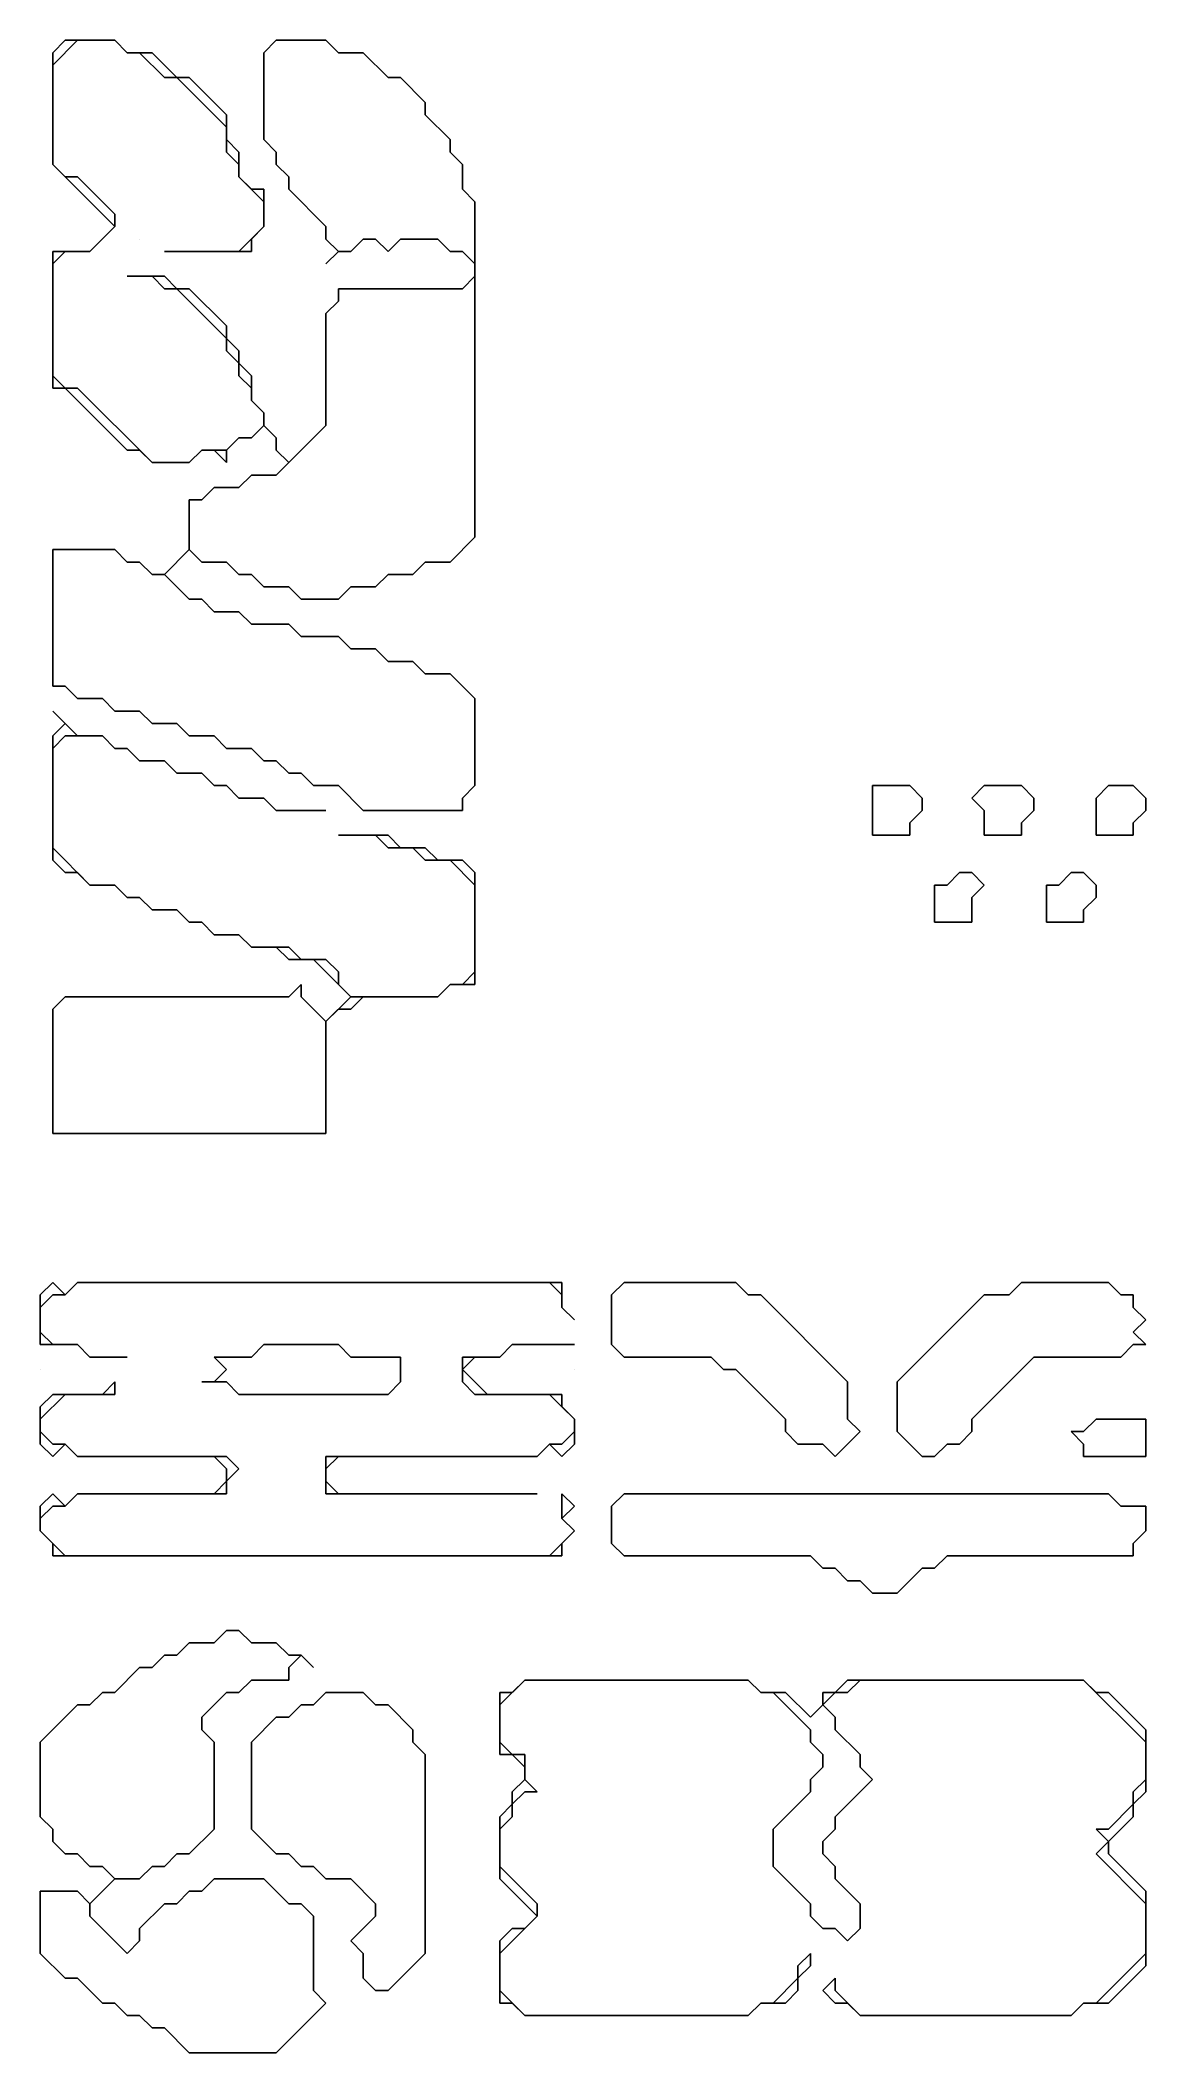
# Model space of a CAD drawing. Header units: metres. Extents: x 10 to 99, y 8 to 170.
import ezdxf

# ---------------------------------------------------------------- set-up
doc = ezdxf.new("R2010")
doc.units = ezdxf.units.M

msp = doc.modelspace()

# ---------------------------------------------------------------- linework, layer by layer
for p, q in [((11, 169), (12, 170)), ((13, 170), (11, 168)), ((11, 160), (11, 169)), ((12, 170), (16, 170)), ((16, 170), (13, 170)), ((16, 170), (17, 169)), ((17, 169), (16, 170)), ((17, 169), (19, 169)), ((18, 169), (17, 169)), ((20, 167), (18, 169)), ((19, 169), (21, 167)), ((28, 169), (29, 170)), ((28, 162), (28, 169)), ((29, 170), (33, 170)), ((33, 170), (34, 169)), ((34, 169), (36, 169)), ((36, 169), (38, 167)), ((11, 168), (11, 160)), ((21, 167), (20, 167)), ((21, 167), (22, 167)), ((25, 163), (21, 167)), ((22, 167), (25, 164)), ((38, 167), (39, 167)), ((39, 167), (41, 165)), ((25, 164), (25, 162)), ((41, 165), (41, 164)), ((41, 164), (43, 162)), ((25, 161), (25, 163)), ((25, 162), (26, 161)), ((29, 161), (28, 162)), ((43, 162), (43, 161)), ((26, 160), (25, 161)), ((26, 161), (26, 159)), ((29, 160), (29, 161)), ((43, 161), (44, 160)), ((16, 155), (11, 160)), ((11, 160), (12, 159)), ((12, 159), (13, 159)), ((13, 159), (16, 156)), ((26, 159), (26, 160)), ((26, 159), (27, 158)), ((28, 157), (26, 159)), ((30, 159), (29, 160)), ((30, 158), (30, 159)), ((44, 160), (44, 158)), ((27, 158), (28, 158)), ((28, 158), (28, 155)), ((33, 155), (30, 158)), ((44, 158), (45, 157)), ((16, 156), (16, 155)), ((28, 155), (28, 157)), ((45, 157), (45, 130)), ((14, 153), (16, 155)), ((16, 155), (14, 153)), ((18, 154), (18, 154)), ((26, 153), (28, 155)), ((28, 155), (27, 154)), ((27, 154), (27, 153)), ((33, 154), (33, 155)), ((34, 153), (33, 154)), ((36, 154), (35, 153)), ((37, 154), (36, 154)), ((38, 153), (37, 154)), ((39, 154), (38, 153)), ((42, 154), (39, 154)), ((43, 153), (42, 154)), ((11, 142), (11, 153)), ((11, 153), (14, 153)), ((12, 153), (11, 152)), ((14, 153), (12, 153)), ((27, 153), (20, 153)), ((20, 153), (26, 153)), ((34, 153), (33, 152)), ((33, 152), (34, 153)), ((35, 153), (34, 153)), ((44, 153), (43, 153)), ((45, 152), (44, 153)), ((11, 152), (11, 143)), ((19, 151), (17, 151)), ((17, 151), (20, 151)), ((20, 150), (19, 151)), ((20, 151), (21, 150)), ((44, 150), (45, 151)), ((45, 151), (45, 152)), ((21, 150), (20, 150)), ((25, 146), (21, 150)), ((21, 150), (22, 150)), ((22, 150), (25, 147)), ((34, 149), (34, 150)), ((34, 150), (44, 150)), ((33, 148), (34, 149)), ((33, 139), (33, 148)), ((25, 147), (25, 146)), ((25, 145), (25, 146)), ((25, 146), (26, 145)), ((26, 144), (25, 145)), ((26, 145), (26, 144)), ((11, 143), (12, 142)), ((26, 143), (26, 144)), ((26, 144), (27, 143)), ((27, 142), (26, 143)), ((27, 143), (27, 141)), ((12, 142), (11, 142)), ((17, 137), (12, 142)), ((12, 142), (13, 142)), ((13, 142), (19, 136)), ((27, 141), (27, 142)), ((28, 140), (27, 141)), ((27, 141), (28, 140)), ((28, 139), (28, 140)), ((28, 140), (28, 139)), ((26, 138), (25, 137)), ((25, 137), (26, 138)), ((27, 138), (26, 138)), ((26, 138), (27, 138)), ((28, 139), (27, 138)), ((27, 138), (28, 139)), ((29, 138), (28, 139)), ((28, 139), (29, 138)), ((29, 137), (29, 138)), ((29, 138), (29, 137)), ((30, 136), (33, 139)), ((18, 137), (17, 137)), ((19, 136), (18, 137)), ((23, 137), (22, 136)), ((22, 136), (23, 137)), ((24, 137), (23, 137)), ((23, 137), (25, 137)), ((25, 136), (24, 137)), ((25, 137), (25, 136)), ((30, 136), (29, 137)), ((29, 137), (30, 136)), ((22, 136), (19, 136)), ((19, 136), (22, 136)), ((26, 134), (27, 135)), ((27, 135), (29, 135)), ((29, 135), (30, 136)), ((22, 129), (22, 133)), ((22, 133), (23, 133)), ((23, 133), (24, 134)), ((24, 134), (26, 134)), ((45, 130), (43, 128)), ((11, 118), (11, 129)), ((11, 129), (16, 129)), ((16, 129), (17, 128)), ((17, 128), (18, 128)), ((18, 128), (19, 127)), ((20, 127), (22, 129)), ((22, 129), (20, 127)), ((23, 128), (22, 129)), ((25, 128), (23, 128)), ((26, 127), (25, 128)), ((41, 128), (40, 127)), ((43, 128), (41, 128)), ((19, 127), (20, 127)), ((20, 127), (22, 125)), ((27, 127), (26, 127)), ((28, 126), (27, 127)), ((38, 127), (37, 126)), ((40, 127), (38, 127)), ((22, 125), (23, 125)), ((23, 125), (24, 124)), ((30, 126), (28, 126)), ((31, 125), (30, 126)), ((34, 125), (31, 125)), ((35, 126), (34, 125)), ((37, 126), (35, 126)), ((24, 124), (26, 124)), ((26, 124), (27, 123)), ((27, 123), (30, 123)), ((30, 123), (31, 122)), ((31, 122), (34, 122)), ((34, 122), (35, 121)), ((35, 121), (37, 121)), ((37, 121), (38, 120)), ((38, 120), (40, 120)), ((40, 120), (41, 119)), ((41, 119), (43, 119)), ((43, 119), (45, 117)), ((12, 118), (11, 118)), ((13, 117), (12, 118)), ((15, 117), (13, 117)), ((16, 116), (15, 117)), ((45, 117), (45, 110)), ((12, 115), (11, 116)), ((11, 116), (13, 114)), ((18, 116), (16, 116)), ((19, 115), (18, 116)), ((11, 114), (12, 115)), ((11, 104), (11, 114)), ((12, 114), (11, 113)), ((15, 114), (12, 114)), ((13, 114), (15, 114)), ((15, 114), (16, 113)), ((16, 113), (15, 114)), ((21, 115), (19, 115)), ((22, 114), (21, 115)), ((24, 114), (22, 114)), ((25, 113), (24, 114)), ((11, 113), (11, 105)), ((16, 113), (17, 113)), ((17, 113), (16, 113)), ((17, 113), (18, 112)), ((18, 112), (17, 113)), ((18, 112), (20, 112)), ((20, 112), (18, 112)), ((20, 112), (21, 111)), ((21, 111), (20, 112)), ((27, 113), (25, 113)), ((28, 112), (27, 113)), ((29, 112), (28, 112)), ((30, 111), (29, 112)), ((21, 111), (23, 111)), ((23, 111), (21, 111)), ((23, 111), (24, 110)), ((24, 110), (23, 111)), ((31, 111), (30, 111)), ((32, 110), (31, 111)), ((24, 110), (25, 110)), ((25, 110), (24, 110)), ((25, 110), (26, 109)), ((26, 109), (25, 110)), ((26, 109), (28, 109)), ((28, 109), (26, 109)), ((28, 109), (29, 108)), ((29, 108), (28, 109)), ((34, 110), (32, 110)), ((36, 108), (34, 110)), ((45, 110), (44, 109)), ((44, 109), (44, 108)), ((77, 106), (77, 110)), ((77, 110), (80, 110)), ((80, 110), (81, 109)), ((81, 109), (81, 108)), ((85, 109), (86, 110)), ((86, 108), (85, 109)), ((86, 110), (89, 110)), ((89, 110), (90, 109)), ((90, 109), (90, 108)), ((95, 109), (96, 110)), ((95, 106), (95, 109)), ((96, 110), (98, 110)), ((98, 110), (99, 109)), ((99, 109), (99, 108)), ((29, 108), (33, 108)), ((33, 108), (29, 108)), ((44, 108), (36, 108)), ((81, 108), (80, 107)), ((80, 107), (80, 106)), ((86, 106), (86, 108)), ((90, 108), (89, 107)), ((89, 107), (89, 106)), ((99, 108), (98, 107)), ((98, 107), (98, 106)), ((37, 106), (34, 106)), ((34, 106), (38, 106)), ((38, 105), (37, 106)), ((38, 106), (39, 105)), ((80, 106), (77, 106)), ((89, 106), (86, 106)), ((98, 106), (95, 106)), ((11, 105), (14, 102)), ((12, 103), (11, 104)), ((40, 105), (38, 105)), ((39, 105), (41, 105)), ((41, 104), (40, 105)), ((41, 105), (42, 104)), ((43, 104), (41, 104)), ((42, 104), (44, 104)), ((45, 102), (43, 104)), ((44, 104), (45, 103)), ((13, 103), (12, 103)), ((14, 102), (13, 103)), ((45, 103), (45, 94)), ((83, 102), (84, 103)), ((84, 103), (85, 103)), ((85, 103), (86, 102)), ((92, 102), (93, 103)), ((93, 103), (94, 103)), ((94, 103), (95, 102)), ((16, 102), (14, 102)), ((14, 102), (16, 102)), ((17, 101), (16, 102)), ((16, 102), (17, 101)), ((18, 101), (17, 101)), ((17, 101), (18, 101)), ((19, 100), (18, 101)), ((18, 101), (19, 100)), ((45, 95), (45, 102)), ((82, 99), (82, 102)), ((82, 102), (83, 102)), ((86, 102), (85, 101)), ((85, 101), (85, 99)), ((91, 99), (91, 102)), ((91, 102), (92, 102)), ((95, 101), (94, 100)), ((95, 102), (95, 101)), ((21, 100), (19, 100)), ((19, 100), (21, 100)), ((22, 99), (21, 100)), ((21, 100), (22, 99)), ((23, 99), (22, 99)), ((22, 99), (23, 99)), ((24, 98), (23, 99)), ((23, 99), (24, 98)), ((85, 99), (82, 99)), ((94, 99), (91, 99)), ((94, 100), (94, 99)), ((26, 98), (24, 98)), ((24, 98), (26, 98)), ((27, 97), (26, 98)), ((26, 98), (27, 97)), ((29, 97), (27, 97)), ((27, 97), (30, 97)), ((30, 96), (29, 97)), ((30, 97), (31, 96)), ((32, 96), (30, 96)), ((31, 96), (33, 96)), ((35, 93), (32, 96)), ((33, 96), (34, 95)), ((30, 93), (31, 94)), ((31, 94), (31, 93)), ((34, 95), (34, 94)), ((34, 94), (35, 93)), ((42, 93), (43, 94)), ((43, 94), (42, 93)), ((43, 94), (44, 94)), ((45, 94), (43, 94)), ((44, 94), (45, 95)), ((11, 92), (12, 93)), ((12, 93), (30, 93)), ((31, 93), (33, 91)), ((33, 91), (35, 93)), ((35, 93), (42, 93)), ((36, 93), (35, 92)), ((42, 93), (36, 93)), ((11, 82), (11, 92)), ((34, 92), (33, 91)), ((33, 91), (33, 82)), ((35, 92), (34, 92)), ((33, 82), (11, 82)), ((10, 69), (11, 70)), ((11, 70), (12, 69)), ((12, 69), (13, 70)), ((13, 70), (12, 69)), ((13, 70), (52, 70)), ((51, 70), (13, 70)), ((52, 69), (51, 70)), ((52, 70), (52, 68)), ((56, 69), (57, 70)), ((57, 70), (66, 70)), ((66, 70), (67, 69)), ((88, 69), (89, 70)), ((89, 70), (96, 70)), ((96, 70), (97, 69)), ((10, 65), (10, 69)), ((11, 69), (10, 68)), ((12, 69), (11, 69)), ((52, 68), (52, 69)), ((56, 65), (56, 69)), ((67, 69), (68, 69)), ((68, 69), (75, 62)), ((79, 62), (86, 69)), ((86, 69), (88, 69)), ((97, 69), (98, 69)), ((98, 69), (98, 68)), ((10, 68), (10, 66)), ((52, 68), (53, 67)), ((53, 67), (52, 68)), ((98, 68), (99, 67)), ((99, 67), (98, 66)), ((10, 66), (11, 65)), ((13, 65), (10, 65)), ((11, 65), (13, 65)), ((14, 64), (13, 65)), ((13, 65), (14, 64)), ((27, 64), (28, 65)), ((28, 65), (34, 65)), ((34, 65), (35, 64)), ((47, 64), (48, 65)), ((48, 65), (47, 64)), ((48, 65), (53, 65)), ((53, 65), (48, 65)), ((57, 64), (56, 65)), ((98, 65), (97, 64)), ((98, 66), (99, 65)), ((99, 65), (98, 65)), ((14, 64), (17, 64)), ((17, 64), (14, 64)), ((25, 63), (24, 64)), ((24, 64), (27, 64)), ((35, 64), (39, 64)), ((39, 64), (39, 62)), ((44, 62), (44, 64)), ((44, 64), (47, 64)), ((45, 64), (44, 63)), ((47, 64), (45, 64)), ((64, 64), (57, 64)), ((65, 63), (64, 64)), ((90, 64), (85, 59)), ((97, 64), (90, 64)), ((10, 63), (10, 63)), ((15, 61), (16, 62)), ((16, 62), (16, 61)), ((25, 62), (23, 62)), ((23, 62), (24, 62)), ((24, 62), (25, 63)), ((26, 61), (25, 62)), ((39, 62), (38, 61)), ((44, 63), (46, 61)), ((45, 61), (44, 62)), ((53, 63), (53, 63)), ((66, 63), (65, 63)), ((70, 59), (66, 63)), ((75, 62), (75, 59)), ((79, 58), (79, 62)), ((10, 60), (11, 61)), ((12, 61), (10, 59)), ((10, 57), (10, 60)), ((11, 61), (15, 61)), ((16, 61), (12, 61)), ((38, 61), (26, 61)), ((51, 61), (45, 61)), ((46, 61), (52, 61)), ((53, 59), (51, 61)), ((52, 61), (52, 60)), ((52, 60), (53, 59)), ((10, 59), (10, 58)), ((53, 58), (53, 59)), ((53, 59), (53, 57)), ((70, 58), (70, 59)), ((75, 59), (76, 58)), ((85, 59), (85, 58)), ((94, 58), (95, 59)), ((95, 59), (99, 59)), ((99, 59), (99, 56)), ((10, 58), (11, 57)), ((11, 56), (10, 57)), ((12, 57), (11, 56)), ((11, 57), (12, 57)), ((13, 56), (12, 57)), ((12, 57), (13, 56)), ((50, 56), (51, 57)), ((51, 57), (50, 56)), ((51, 57), (52, 57)), ((52, 56), (51, 57)), ((52, 57), (53, 58)), ((53, 57), (52, 56)), ((71, 57), (70, 58)), ((73, 57), (71, 57)), ((74, 56), (73, 57)), ((76, 58), (74, 56)), ((81, 56), (79, 58)), ((83, 57), (82, 56)), ((84, 57), (83, 57)), ((85, 58), (84, 57)), ((94, 57), (93, 58)), ((93, 58), (94, 58)), ((94, 56), (94, 57)), ((24, 56), (13, 56)), ((13, 56), (25, 56)), ((25, 55), (24, 56)), ((25, 56), (26, 55)), ((33, 53), (33, 56)), ((33, 56), (50, 56)), ((34, 56), (33, 55)), ((50, 56), (34, 56)), ((82, 56), (81, 56)), ((99, 56), (94, 56)), ((24, 53), (25, 54)), ((25, 54), (25, 55)), ((26, 55), (25, 54)), ((25, 54), (25, 53)), ((33, 55), (33, 54)), ((33, 54), (34, 53)), ((10, 52), (11, 53)), ((10, 50), (10, 52)), ((11, 52), (10, 51)), ((11, 53), (12, 52)), ((12, 52), (11, 52)), ((12, 52), (13, 53)), ((13, 53), (12, 52)), ((13, 53), (24, 53)), ((25, 53), (13, 53)), ((50, 53), (33, 53)), ((34, 53), (50, 53)), ((52, 51), (52, 53)), ((52, 53), (53, 52)), ((53, 52), (52, 51)), ((56, 52), (57, 53)), ((56, 49), (56, 52)), ((57, 53), (96, 53)), ((96, 53), (97, 52)), ((97, 52), (99, 52)), ((99, 52), (99, 50)), ((10, 51), (10, 50)), ((53, 50), (52, 51)), ((52, 51), (53, 50)), ((11, 49), (10, 50)), ((10, 50), (12, 48)), ((11, 48), (11, 49)), ((51, 48), (53, 50)), ((53, 50), (52, 49)), ((52, 49), (52, 48)), ((57, 48), (56, 49)), ((99, 50), (98, 49)), ((98, 49), (98, 48)), ((52, 48), (11, 48)), ((12, 48), (51, 48)), ((72, 48), (57, 48)), ((73, 47), (72, 48)), ((74, 47), (73, 47)), ((75, 46), (74, 47)), ((81, 47), (79, 45)), ((82, 47), (81, 47)), ((83, 48), (82, 47)), ((98, 48), (83, 48)), ((76, 46), (75, 46)), ((77, 45), (76, 46)), ((79, 45), (77, 45)), ((21, 40), (22, 41)), ((22, 41), (24, 41)), ((24, 41), (25, 42)), ((25, 42), (26, 42)), ((26, 42), (27, 41)), ((27, 41), (29, 41)), ((29, 41), (30, 40)), ((16, 37), (18, 39)), ((18, 39), (19, 39)), ((19, 39), (20, 40)), ((20, 40), (21, 40)), ((30, 40), (31, 40)), ((31, 40), (30, 39)), ((30, 39), (30, 38)), ((31, 40), (32, 39)), ((32, 39), (31, 40)), ((27, 38), (26, 37)), ((30, 38), (27, 38)), ((49, 38), (47, 36)), ((48, 37), (49, 38)), ((49, 38), (67, 38)), ((67, 38), (49, 38)), ((67, 38), (68, 37)), ((68, 37), (67, 38)), ((74, 37), (75, 38)), ((75, 38), (94, 38)), ((76, 38), (75, 37)), ((94, 38), (76, 38)), ((94, 38), (95, 37)), ((99, 33), (94, 38)), ((10, 33), (13, 36)), ((13, 36), (14, 36)), ((14, 36), (15, 37)), ((15, 37), (16, 37)), ((25, 37), (23, 35)), ((26, 37), (25, 37)), ((30, 35), (31, 36)), ((31, 36), (32, 36)), ((32, 36), (33, 37)), ((33, 37), (36, 37)), ((36, 37), (37, 36)), ((37, 36), (38, 36)), ((38, 36), (40, 34)), ((47, 32), (47, 37)), ((47, 37), (48, 37)), ((47, 36), (47, 33)), ((68, 37), (70, 37)), ((69, 37), (68, 37)), ((72, 34), (69, 37)), ((70, 37), (72, 35)), ((72, 35), (73, 36)), ((73, 36), (73, 37)), ((73, 37), (74, 37)), ((74, 37), (73, 36)), ((73, 36), (74, 35)), ((75, 37), (74, 37)), ((95, 37), (96, 37)), ((96, 37), (99, 34)), ((23, 35), (23, 34)), ((27, 33), (29, 35)), ((29, 35), (30, 35)), ((74, 35), (74, 34)), ((10, 27), (10, 33)), ((23, 34), (24, 33)), ((24, 33), (24, 26)), ((27, 26), (27, 33)), ((40, 34), (40, 33)), ((40, 33), (41, 32)), ((47, 33), (48, 32)), ((72, 33), (72, 34)), ((73, 32), (72, 33)), ((74, 34), (76, 32)), ((99, 34), (99, 29)), ((99, 30), (99, 33)), ((41, 32), (41, 16)), ((48, 32), (47, 32)), ((49, 31), (48, 32)), ((48, 32), (49, 32)), ((49, 32), (49, 30)), ((49, 30), (49, 31)), ((72, 30), (73, 31)), ((73, 31), (73, 32)), ((76, 32), (76, 31)), ((76, 31), (77, 30)), ((48, 29), (49, 30)), ((49, 30), (50, 29)), ((72, 29), (72, 30)), ((77, 30), (74, 27)), ((98, 29), (99, 30)), ((47, 27), (48, 28)), ((48, 28), (48, 29)), ((49, 29), (48, 28)), ((48, 28), (48, 27)), ((50, 29), (49, 29)), ((69, 26), (72, 29)), ((96, 26), (98, 28)), ((99, 29), (98, 28)), ((98, 28), (98, 29)), ((98, 28), (98, 27)), ((11, 26), (10, 27)), ((11, 25), (11, 26)), ((24, 26), (22, 24)), ((29, 24), (27, 26)), ((47, 22), (47, 27)), ((48, 27), (47, 26)), ((47, 26), (47, 23)), ((69, 23), (69, 26)), ((74, 26), (73, 25)), ((74, 27), (74, 26)), ((96, 25), (95, 26)), ((95, 26), (96, 26)), ((98, 27), (96, 25)), ((12, 24), (11, 25)), ((73, 25), (73, 24)), ((95, 24), (96, 25)), ((96, 25), (96, 24)), ((13, 24), (12, 24)), ((14, 23), (13, 24)), ((15, 23), (14, 23)), ((16, 22), (15, 23)), ((19, 23), (18, 22)), ((20, 23), (19, 23)), ((21, 24), (20, 23)), ((22, 24), (21, 24)), ((30, 24), (29, 24)), ((31, 23), (30, 24)), ((32, 23), (31, 23)), ((33, 22), (32, 23)), ((47, 23), (50, 20)), ((72, 20), (69, 23)), ((73, 24), (74, 23)), ((74, 23), (74, 22)), ((99, 20), (95, 24)), ((96, 24), (99, 21)), ((14, 20), (16, 22)), ((16, 22), (14, 20)), ((18, 22), (16, 22)), ((23, 21), (24, 22)), ((24, 22), (28, 22)), ((28, 22), (30, 20)), ((35, 22), (33, 22)), ((37, 20), (35, 22)), ((50, 19), (47, 22)), ((74, 22), (76, 20)), ((10, 16), (10, 21)), ((10, 21), (13, 21)), ((13, 21), (14, 20)), ((14, 20), (14, 19)), ((18, 18), (20, 20)), ((20, 20), (21, 20)), ((21, 20), (22, 21)), ((22, 21), (23, 21)), ((30, 20), (31, 20)), ((31, 20), (32, 19)), ((37, 19), (37, 20)), ((50, 20), (50, 19)), ((72, 19), (72, 20)), ((76, 20), (76, 18)), ((99, 21), (99, 15)), ((99, 16), (99, 20)), ((14, 19), (17, 16)), ((18, 17), (18, 18)), ((32, 19), (32, 13)), ((35, 17), (37, 19)), ((50, 19), (47, 16)), ((47, 17), (48, 18)), ((48, 18), (49, 18)), ((49, 18), (50, 19)), ((73, 18), (72, 19)), ((74, 18), (73, 18)), ((75, 17), (74, 18)), ((76, 18), (75, 17)), ((17, 16), (18, 17)), ((36, 16), (35, 17)), ((47, 12), (47, 17)), ((12, 14), (10, 16)), ((36, 14), (36, 16)), ((41, 16), (38, 13)), ((47, 16), (47, 13)), ((71, 15), (72, 16)), ((71, 14), (71, 15)), ((72, 15), (71, 14)), ((72, 16), (72, 15)), ((95, 12), (99, 16)), ((99, 15), (96, 12)), ((13, 14), (12, 14)), ((15, 12), (13, 14)), ((32, 13), (33, 12)), ((37, 13), (36, 14)), ((38, 13), (37, 13)), ((47, 13), (49, 11)), ((69, 12), (71, 14)), ((71, 13), (70, 12)), ((71, 14), (71, 13)), ((73, 13), (74, 14)), ((74, 12), (73, 13)), ((74, 14), (74, 13)), ((74, 13), (76, 11)), ((16, 12), (15, 12)), ((17, 11), (16, 12)), ((33, 12), (29, 8)), ((48, 12), (47, 12)), ((49, 11), (48, 12)), ((67, 11), (68, 12)), ((68, 12), (67, 11)), ((68, 12), (69, 12)), ((70, 12), (68, 12)), ((75, 12), (74, 12)), ((76, 11), (75, 12)), ((94, 12), (93, 11)), ((93, 11), (94, 12)), ((96, 12), (94, 12)), ((94, 12), (95, 12)), ((18, 11), (17, 11)), ((19, 10), (18, 11)), ((20, 10), (19, 10)), ((22, 8), (20, 10)), ((49, 11), (67, 11)), ((67, 11), (49, 11)), ((93, 11), (76, 11)), ((76, 11), (93, 11)), ((29, 8), (22, 8))]:
    msp.add_line(p, q)

doc.saveas('drawing.dxf')
